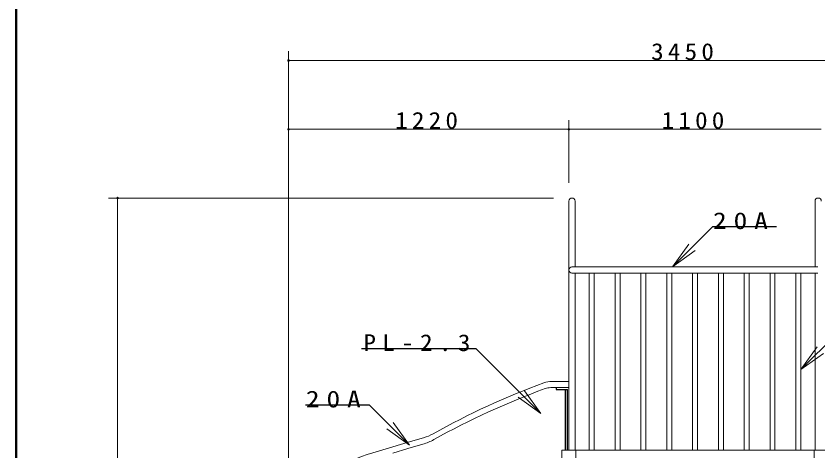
# Model space of a CAD drawing. Units: millimetres at full size. Extents: x 0 to 15000, y -1655 to 10280.
# Drawn here: x 0 to 3494, y 3884 to 5781 of the extents above; entities that cross this region are included whole.
import ezdxf

# ---------------------------------------------------------------- set-up
doc = ezdxf.new("R2010")
doc.units = ezdxf.units.MM
for name, color, linetype, lineweight in [('外形', 2, 'Continuous', 25), ('寸法', 2, 'Continuous', 13), ('文字', 2, 'Continuous', 13), ('補助', 2, 'Continuous', 25)]:
    doc.layers.add(name, color=color, linetype=linetype, lineweight=lineweight)
doc.styles.add('ＭＳ ゴシック', font='')
doc.styles.get('ＭＳ ゴシック').set_extended_font_data('MS Gothic')

# ---------------------------------------------------------------- blocks, each defined once
blk = doc.blocks.new('open_arrow')
at = {"color": 0, "linetype": 'Continuous', "lineweight": -2}
blk.add_lwpolyline([(7.5, 1.25), (0, 0), (7.5, -1.25)], dxfattribs=at)
blk = doc.blocks.new('dimension_origin')
at = {"color": 0, "linetype": 'Continuous', "lineweight": -2}
blk.add_circle((0, 0), 1.25, dxfattribs=at)

msp = doc.modelspace()

# ---------------------------------------------------------------- linework, layer by layer
at = {"layer": '外形', "color": 7, "lineweight": 13}
for p, q in [((2408.495, 4973.567), (2408.495, 3887.167)), ((2435.695, 4973.567), (2435.695, 4687.167)), ((3481.295, 4973.567), (3481.295, 4687.167)), ((2422.095, 4687.167), (3493.783, 4687.167)), ((2422.095, 4659.967), (3493.783, 4659.967)), ((2435.695, 4659.967), (2435.695, 3887.167)), ((2497.645, 4659.967), (2497.645, 3887.167)), ((2519.345, 4659.967), (2519.345, 3887.167)), ((2610.145, 4659.967), (2610.145, 3887.167)), ((2631.845, 4659.967), (2631.845, 3887.167)), ((2722.645, 4659.967), (2722.645, 3887.167)), ((2744.345, 4659.967), (2744.345, 3887.167)), ((2835.145, 4659.967), (2835.145, 3887.167)), ((2856.845, 4659.967), (2856.845, 3887.167)), ((2947.645, 4659.967), (2947.645, 3887.167)), ((2969.345, 4659.967), (2969.345, 3887.167)), ((3060.145, 4659.967), (3060.145, 3887.167)), ((3081.845, 4659.967), (3081.845, 3887.167)), ((3172.645, 4659.967), (3172.645, 3887.167)), ((3194.345, 4659.967), (3194.345, 3887.167)), ((3285.145, 4659.967), (3285.145, 3887.167)), ((3306.845, 4659.967), (3306.845, 3887.167)), ((3397.645, 4659.967), (3397.645, 3887.167)), ((3419.345, 4659.967), (3419.345, 3887.167)), ((3481.295, 4659.967), (3481.295, 3887.167)), ((2408.495, 4159.967), (2329.546, 4159.967)), ((2408.495, 4187.167), (2334.875, 4187.167)), ((2378.245, 3887.167), (3410.795, 3887.167)), ((2378.245, 3887.167), (2378.245, 1587.167)), ((2408.495, 3887.167), (3538.643, 3887.167)), ((2438.745, 3887.167), (2438.745, 1627.167)), ((2622.095, 3887.167), (3294.895, 3887.167)), ((3478.143, 3887.167), (3478.143, 1627.167))]:
    msp.add_line(p, q, dxfattribs=at)
at = {"layer": '外形', "color": 7, "lineweight": 50}
msp.add_lwpolyline([(0, 0), (0, 10280), (15000, 10280), (15000, 0)], close=True, dxfattribs=at)
at = {"layer": '外形', "color": 7, "lineweight": 13}
for points in [[(1775.795, 3941.436), (1708.756, 3921.787), (1641.735, 3902.078), (1598.419, 3889.152), (1555.196, 3875.917), (1530.203, 3867.852), (1505.401, 3859.217), (1480.803, 3850.016), (1456.423, 3840.254), (1432.272, 3829.936), (1403.871, 3817.088), (1375.723, 3803.694), (1347.838, 3789.76), (1320.227, 3775.291), (1292.901, 3760.292)], [(1772.556, 3913.288), (1707.137, 3894.111), (1641.735, 3874.878)]]:
    msp.add_lwpolyline(points, dxfattribs=at)
for centre, radius, start, end in [((2422.095, 4973.567), 13.6, 0, 180), ((3494.895, 4973.567), 13.6, 0, 180), ((2422.095, 4673.567), 13.6, 90, 270), ((3467.31, 1007.404), 3381.364, 110.18859, 119.20883), ((2334.875, 4087.167), 100, 90, 110.18859), ((2329.546, 4089.967), 70, 90, 110.09597), ((3467.31, 980.204), 3381.364, 110.09597, 119.15492), ((1719.626, 4133.387), 200, 286.31073, 299.20883), ((1707.952, 4134.029), 230, 286.31318, 299.15492)]:
    msp.add_arc(centre, radius, start, end, dxfattribs=at)
at = {"layer": '寸法'}
for p, q in [((1187.195, 3734.995), (1187.195, 5627.167)), ((1187.195, 5587.167), (4638.495, 5587.167)), ((1187.195, 3734.995), (1187.195, 5327.167)), ((2408.495, 5053.567), (2408.495, 5327.167)), ((2408.495, 5053.567), (2408.495, 5327.167)), ((1187.195, 5287.167), (2408.495, 5287.167)), ((2408.495, 5287.167), (3508.495, 5287.167)), ((2342.095, 4987.167), (402.47, 4987.167)), ((442.47, 1887.167), (442.47, 4987.167))]:
    msp.add_line(p, q, dxfattribs=at)
at = {"layer": '文字'}
for p, q in [((2860.222, 4687.167), (3035.653, 4862.597)), ((3419.345, 4238.832), (3715.518, 4535.005)), ((2286.112, 4047.638), (2003.126, 4330.623)), ((1714.405, 3909.125), (1538.975, 4084.555))]:
    msp.add_line(p, q, dxfattribs=at)
at = {"layer": '文字', "lineweight": 25}
for p, q in [((3035.653, 4862.597), (3312.771, 4862.597)), ((1505.675, 4330.623), (2003.126, 4330.623)), ((1261.857, 4084.555), (1538.975, 4084.555))]:
    msp.add_line(p, q, dxfattribs=at)
at = {"layer": '補助'}
for p, q in [((2353.495, 4159.967), (2353.495, 4152.567)), ((2353.495, 4152.567), (2403.495, 4152.567)), ((2394.495, 3887.167), (2394.495, 4152.567)), ((2403.495, 3887.167), (2403.495, 4152.567))]:
    msp.add_line(p, q, dxfattribs=at)

# ---------------------------------------------------------------- block references
at = {"layer": '寸法', "xscale": 2.67, "yscale": 2.67}
for p in [(1187.195, 5587.167), (1187.195, 5287.167), (2408.495, 5287.167)]:
    msp.add_blockref('dimension_origin', p, dxfattribs=at)
for p, rotation in [((2408.495, 5287.167), 180), ((442.47, 4987.167), 270)]:
    msp.add_blockref('dimension_origin', p, dxfattribs=dict(at, rotation=rotation))
at = {"layer": '文字', "xscale": 16, "yscale": 16}
for p, rotation in [((2860.222, 4687.167), 45), ((3419.345, 4238.832), 45), ((2286.112, 4047.638), 135), ((1714.405, 3909.125), 135)]:
    msp.add_blockref('open_arrow', p, dxfattribs=dict(at, rotation=rotation))

# ---------------------------------------------------------------- texts
at = {"layer": '寸法', "char_height": 73.31, "attachment_point": 8, "style": 'ＭＳ ゴシック'}
for s, insert in [('\\T1.33;\\W1.1;3450', (2912.845, 5588.167)), ('\\T1.33;\\W1.1;1220', (1797.845, 5288.167)), ('\\T1.33;\\W1.1;1100', (2958.495, 5288.167))]:
    msp.add_mtext(s, dxfattribs=dict(at, insert=insert))
at = {"layer": '文字', "char_height": 73.31, "attachment_point": 7, "style": 'ＭＳ ゴシック'}
for s, insert in [('\\T1.5;\\W1.2;20A', (3036.584, 4850.241)), ('\\T1.5;\\W1.1;PL-2.3', (1513.407, 4318.266)), ('\\T1.5;\\W1.2;20A', (1262.788, 4072.199))]:
    msp.add_mtext(s, dxfattribs=dict(at, insert=insert))

doc.saveas('drawing.dxf')
